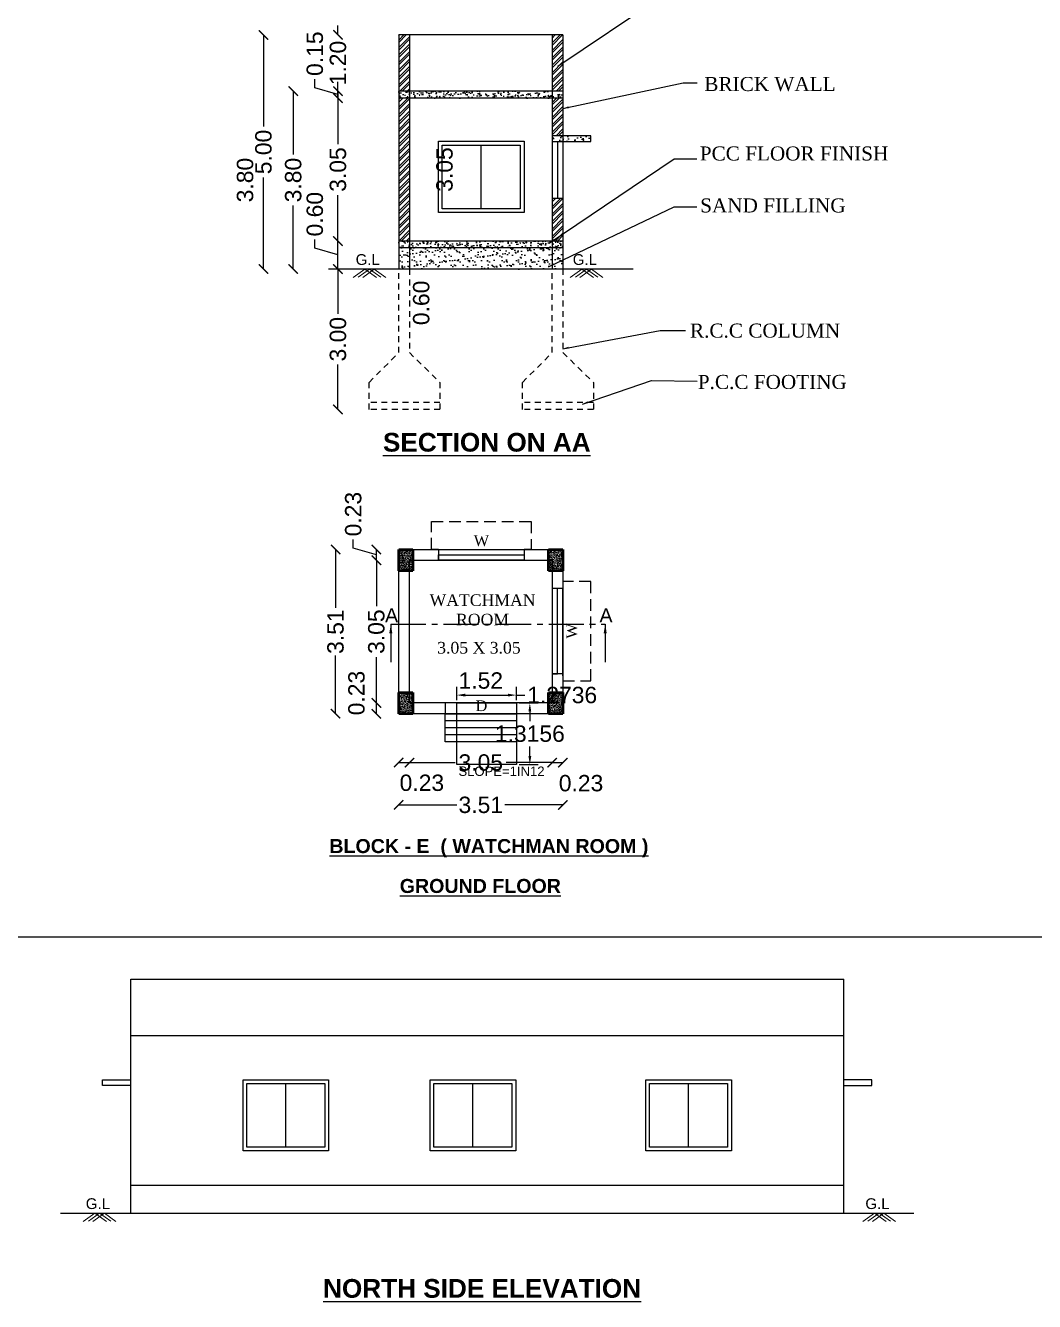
# Model space of a CAD drawing. Header units: metres. Extents: x 7359 to 7957, y 2407 to 2751.
# Drawn here: x 7910.73 to 7932.3, y 2487.34 to 2514.62 of the extents above; entities that cross this region are included whole.
import ezdxf

# ---------------------------------------------------------------- set-up
doc = ezdxf.new("R2010")
doc.units = ezdxf.units.M
doc.header["$MEASUREMENT"] = 0
doc.linetypes.add('CENTER2', pattern=[1.125, 0.75, -0.125, 0.125, -0.125])
doc.linetypes.add('DASHED2', pattern=[0.375, 0.25, -0.125])
for name, color, linetype in [('BLK_5_DA_RAMP_1', 1, 'Continuous'), ('BLK_5_FLR_0_BLT_UP_AREA', 45, 'Continuous'), ('BLK_5_FLR_0_EXIT_WIDTH_DOOR', 2, 'Continuous'), ('BLK_5_FLR_0_REGULAR_ROOM_1', 117, 'Continuous'), ('BLK_5_HT_OF_BLDG', 5, 'Continuous'), ('BLK_5_PLINTH_HEIGHT', 7, 'Continuous'), ('Grid Lines', 8, 'Continuous'), ('WORKSHOP_AREA', 7, 'Continuous')]:
    doc.layers.add(name, color=color, linetype=linetype)
doc.layers.add('col', color=50, linetype='Continuous', lineweight=50)
doc.styles.add('i', font='romantic.ttf')
doc.styles.get("Standard").update_dxf_attribs({"font": 'arial.ttf', "height": 0.35})
doc.styles.add('TI', font='ariblk.ttf', dxfattribs={"height": 9})
doc.dimstyles.new('Aec_Arch_I$7', dxfattribs={"dimtxt": 0.2, "dimasz": 0.125, "dimexe": 0.125, "dimexo": 0.125, "dimgap": 0.0625, "dimtad": 0, "dimzin": 3, "dimdsep": 46, "dimtxsty": 'Standard', "dimcen": 0.09375, "dimdle": 0.125, "dimadec": 0, "dimazin": 0, "dimtfac": 0.75, "dimtofl": 0, "dimtmove": 2, "dimatfit": 3, "dimfxl": 0, "dimfrac": 1, "dimtolj": 1, "dimtzin": 0, "dimarcsym": 0})
doc.dimstyles.new('Copy(2) of Standard', dxfattribs={"dimtxt": 0.3, "dimasz": 0.2, "dimexe": 0.18, "dimexo": 0.0625, "dimgap": 0.09, "dimtad": 0, "dimzin": 0, "dimdsep": 46, "dimtxsty": 'Standard', "dimblk": 'ARCHTICK', "dimcen": 0.09, "dimse1": 1, "dimse2": 1, "dimclrd": 251, "dimclrt": 1, "dimadec": 0, "dimazin": 0, "dimtfac": 1, "dimtofl": 0, "dimtmove": 0, "dimatfit": 3, "dimfxl": 0, "dimtolj": 1, "dimtzin": 0, "dimarcsym": 0})
doc.dimstyles.get("Standard").update_dxf_attribs({"dimtxt": 0.18, "dimasz": 0.18, "dimexe": 0.18, "dimexo": 0.0625, "dimgap": 0.09, "dimtad": 0, "dimtih": 1, "dimtoh": 1, "dimdec": 4, "dimzin": 0, "dimdsep": 46, "dimtxsty": 'Standard', "dimcen": 0.09, "dimadec": 0, "dimazin": 0, "dimtfac": 1, "dimtdec": 4, "dimtofl": 0, "dimtmove": 0, "dimatfit": 3, "dimfxl": 0, "dimtolj": 1, "dimtzin": 0, "dimarcsym": 0})
doc.dimstyles.new('STANDARD$0', dxfattribs={"dimtxt": 0.25, "dimasz": 0.18, "dimexe": 0.15, "dimexo": 0.15, "dimgap": 0.1, "dimtad": 0, "dimzin": 0, "dimdsep": 46, "dimtxsty": 'Standard', "dimblk": 'OBLIQUE', "dimcen": 0.0625, "dimdle": 0.02, "dimadec": 0, "dimazin": 0, "dimtfac": 1, "dimtix": 1, "dimtofl": 0, "dimtmove": 2, "dimatfit": 3, "dimldrblk": 'OBLIQUE', "dimfxl": 0, "dimtolj": 1, "dimtzin": 0, "dimarcsym": 0})
pattern_1 = [(50, (-5357.51974, -1596.85889), (0.2151780548, -0.0188256405), [0.0225, -0.2475]), (355, (-5357.51974, -1596.85889), (-0.0416254, 0.22565764), [0.018, -0.198]), (100.4514445, (-5357.50181, -1596.86046), (0.173552654, 0.2068319973), [0.0191220576, -0.2103426336]), (46.1842, (-5357.51974, -1596.7989), (0.320172399, -0.049655784), [0.03375, -0.37125]), (96.6356355, (-5357.49306, -1596.80303), (0.280398584, 0.29223558), [0.0286831026, -0.315514128]), (351.184164, (-5357.51974, -1596.7989), (0.2803985835, 0.29223558), [0.027, -0.297]), (21, (-5357.48974, -1596.81389), (0.1790721156, -0.1207856672), [0.0225, -0.2475]), (326, (-5357.48974, -1596.81389), (0.0729945996, 0.2175450135), [0.018, -0.198]), (71.4514447, (-5357.47482, -1596.82395), (0.252066713, 0.0967593458), [0.019122057, -0.2103426336]), (37.5, (-5357.519745, -1596.85889), (0.0036479566, 0.09986815615), [0, -0.1956, 0, -0.201, 0, -0.19875]), (7.5, (-5357.51974, -1596.85889), (0.0789208612, 0.1183235136), [0, -0.1146, 0, -0.1911, 0, -0.07575]), (327.5, (-5357.586645, -1596.85889), (0.16014673085, -0.0067664615), [0, -0.075, 0, -0.234, 0, -0.3105]), (317.5, (-5357.61664, -1596.85889), (0.1749558508, 0.0300314947), [0, -0.0975, 0, -0.1554, 0, -0.2205])]
pattern_2 = [(45, (-5357.51974, -1596.85889), (-0.0795495129, 0.0795495129), []), (45, (-5357.46671, -1596.85889), (-0.0795495129, 0.0795495129), [])]

# ---------------------------------------------------------------- blocks, each defined once
blk = doc.blocks.new('DDF')
at = {"layer": 'Grid Lines', "ltscale": 10}
h = blk.add_hatch(dxfattribs=at)
h.set_pattern_fill('AR-CONC', color=256, scale=0.2, style=0)
h.set_pattern_definition([(50, (-951.191, -188.8332), (1.434520365, -0.12550427), [0.15, -1.65]), (355, (-951.191, -188.8332), (-0.277502667, 1.504384267), [0.12, -1.32]), (100.4514, (-951.0714, -188.8436), (1.157018763, 1.378879084), [0.12748038, -1.402284224]), (46.1842, (-951.191, -188.4332), (2.134482097, -0.33103803), [0.225, -2.475]), (96.6356, (-951.013, -188.4608), (1.86932541, 1.94823574), [0.191220576, -2.103426]), (351.1842, (-951.191, -188.4332), (1.86932389, 1.9482372), [0.18, -1.98]), (21, (-950.991, -188.5332), (1.193814104, -0.805237781), [0.15, -1.65]), (326, (-950.991, -188.5332), (0.486630664, 1.45030009), [0.12, -1.32]), (71.4514, (-950.8915, -188.6003), (1.680445257, 0.645060993), [0.12748038, -1.402284224]), (37.5, (-951.191, -188.8332), (0.0243197106, 0.6657877077), [0, -1.304, 0, -1.34, 0, -1.325]), (7.5, (-951.191, -188.8332), (0.526139075, 0.788823424), [0, -0.764, 0, -1.274, 0, -0.505]), (327.5, (-951.637, -188.8332), (1.0676448723, -0.0451097435), [0, -0.5, 0, -1.56, 0, -2.07]), (317.5, (-951.837, -188.8332), (1.166372339, 0.200209965), [0, -0.65, 0, -1.036, 0, -1.47])])
h.paths.add_polyline_path([(101845.2, -25573.2), (101833.2, -25573.2), (101833.2, -25582.2), (101845.2, -25582.2)])
h.paths.add_polyline_path([(101845.2, -25564.2), (101833.2, -25564.2), (101833.2, -25573.2), (101845.2, -25573.2)])
at = {"layer": 'col', "ltscale": 10}
for p, q in [((101833.2, -25564.2), (101845.2, -25564.2)), ((101833.2, -25582.2), (101833.2, -25564.2)), ((101845.2, -25564.2), (101845.2, -25582.2)), ((101845.2, -25582.2), (101833.2, -25582.2))]:
    blk.add_line(p, q, dxfattribs=at)
blk = doc.blocks.new('_ArchTick')
at = {"color": 0, "linetype": 'ByBlock', "const_width": 0.15}
blk.add_lwpolyline([(-0.5, -0.5), (0.5, 0.5)], dxfattribs=at)
blk = doc.blocks.new('*D338')
at = {"color": 251, "lineweight": -2}
blk.add_line((7918.705, 2498.862), (7918.935, 2498.862), dxfattribs=at)
at = {"layer": 'Defpoints', "color": 0}
for p in [(7918.705, 2500.691), (7918.935, 2500.691), (7918.935, 2498.862)]:
    blk.add_point(p, dxfattribs=at)
at = {"color": 251, "lineweight": -2, "xscale": 0.2, "yscale": 0.2, "zscale": 0.2, "rotation": 180}
blk.add_blockref('_ArchTick', (7918.705, 2498.862), dxfattribs=at)
at = {"color": 251, "lineweight": -2, "xscale": 0.2, "yscale": 0.2, "zscale": 0.2}
blk.add_blockref('_ArchTick', (7918.935, 2498.862), dxfattribs=at)
at = {"color": 1, "insert": (7919.201, 2498.429), "char_height": 0.35, "attachment_point": 5}
blk.add_mtext('\\A1;0.23', dxfattribs=at)
blk = doc.blocks.new('*D339')
at = {"color": 251, "lineweight": -2}
for p, q in [((7918.935, 2498.862), (7919.915, 2498.862)), ((7921.985, 2498.862), (7921.006, 2498.862))]:
    blk.add_line(p, q, dxfattribs=at)
at = {"layer": 'Defpoints', "color": 0}
for p in [(7918.935, 2500.691), (7921.985, 2500.364), (7921.985, 2498.862)]:
    blk.add_point(p, dxfattribs=at)
at = {"color": 251, "lineweight": -2, "xscale": 0.2, "yscale": 0.2, "zscale": 0.2}
for p, rotation in [((7918.935, 2498.862), 180.0000000001041), ((7921.985, 2498.862), 1.042204e-10)]:
    blk.add_blockref('_ArchTick', p, dxfattribs=dict(at, rotation=rotation))
at = {"color": 1, "insert": (7920.46, 2498.862), "char_height": 0.35, "attachment_point": 5}
blk.add_mtext('\\A1;3.05', dxfattribs=at)
blk = doc.blocks.new('*D340')
at = {"color": 251, "lineweight": -2}
blk.add_line((7921.985, 2498.862), (7922.215, 2498.862), dxfattribs=at)
at = {"layer": 'Defpoints', "color": 0}
for p in [(7921.985, 2500.364), (7922.215, 2500.364), (7922.215, 2498.862)]:
    blk.add_point(p, dxfattribs=at)
at = {"color": 251, "lineweight": -2, "xscale": 0.2, "yscale": 0.2, "zscale": 0.2}
for p, rotation in [((7921.985, 2498.862), 180.0000000001041), ((7922.215, 2498.862), 1.042204e-10)]:
    blk.add_blockref('_ArchTick', p, dxfattribs=dict(at, rotation=rotation))
at = {"color": 1, "insert": (7922.603, 2498.421), "char_height": 0.35, "attachment_point": 5}
blk.add_mtext('\\A1;0.23', dxfattribs=at)
blk = doc.blocks.new('*D341')
at = {"color": 251, "lineweight": -2}
for p, q in [((7918.705, 2497.957), (7919.95, 2497.957)), ((7922.215, 2497.957), (7920.971, 2497.957))]:
    blk.add_line(p, q, dxfattribs=at)
at = {"layer": 'Defpoints', "color": 0}
for p in [(7918.705, 2500.807), (7922.215, 2500.807), (7922.215, 2497.957)]:
    blk.add_point(p, dxfattribs=at)
at = {"color": 251, "lineweight": -2, "xscale": 0.2, "yscale": 0.2, "zscale": 0.2, "rotation": 180}
blk.add_blockref('_ArchTick', (7918.705, 2497.957), dxfattribs=at)
at = {"color": 251, "lineweight": -2, "xscale": 0.2, "yscale": 0.2, "zscale": 0.2}
blk.add_blockref('_ArchTick', (7922.215, 2497.957), dxfattribs=at)
at = {"color": 1, "insert": (7920.46, 2497.957), "char_height": 0.35, "attachment_point": 5}
blk.add_mtext('\\A1;3.51', dxfattribs=at)
blk = doc.blocks.new('*D342')
at = {"color": 251, "lineweight": -2}
blk.add_line((7918.228, 2499.907), (7918.228, 2500.137), dxfattribs=at)
at = {"layer": 'Defpoints', "color": 0}
for p in [(7918.228, 2500.137), (7919.293, 2500.137), (7919.293, 2499.907)]:
    blk.add_point(p, dxfattribs=at)
at = {"color": 251, "lineweight": -2, "xscale": 0.2, "yscale": 0.2, "zscale": 0.2}
for p, rotation in [((7918.228, 2500.137), 90), ((7918.228, 2499.907), 270)]:
    blk.add_blockref('_ArchTick', p, dxfattribs=dict(at, rotation=rotation))
at = {"color": 1, "insert": (7917.804, 2500.349), "char_height": 0.35, "attachment_point": 5, "rotation": 90}
blk.add_mtext('\\A1;0.23', dxfattribs=at)
blk = doc.blocks.new('*D343')
at = {"color": 251, "lineweight": -2}
for p, q in [((7918.228, 2503.187), (7918.228, 2502.207)), ((7918.228, 2500.137), (7918.228, 2501.116))]:
    blk.add_line(p, q, dxfattribs=at)
at = {"layer": 'Defpoints', "color": 0}
for p in [(7918.228, 2503.187), (7919.172, 2503.187), (7919.293, 2500.137)]:
    blk.add_point(p, dxfattribs=at)
at = {"color": 251, "lineweight": -2, "xscale": 0.2, "yscale": 0.2, "zscale": 0.2}
for p, rotation in [((7918.228, 2503.187), 90), ((7918.228, 2500.137), 270)]:
    blk.add_blockref('_ArchTick', p, dxfattribs=dict(at, rotation=rotation))
at = {"color": 1, "insert": (7918.228, 2501.662), "char_height": 0.35, "attachment_point": 5, "rotation": 90}
blk.add_mtext('\\A1;3.05', dxfattribs=at)
blk = doc.blocks.new('*D344')
at = {"color": 251, "lineweight": -2}
for p, q in [((7917.735, 2503.45), (7917.735, 2503.63)), ((7918.228, 2503.302), (7917.735, 2503.45)), ((7918.228, 2503.187), (7918.228, 2503.417))]:
    blk.add_line(p, q, dxfattribs=at)
at = {"layer": 'Defpoints', "color": 0}
for p in [(7918.228, 2503.417), (7919.17, 2503.417), (7919.172, 2503.187)]:
    blk.add_point(p, dxfattribs=at)
at = {"color": 251, "lineweight": -2, "xscale": 0.2, "yscale": 0.2, "zscale": 0.2}
for p, rotation in [((7918.228, 2503.417), 90), ((7918.228, 2503.187), 270)]:
    blk.add_blockref('_ArchTick', p, dxfattribs=dict(at, rotation=rotation))
at = {"color": 1, "insert": (7917.735, 2504.174), "char_height": 0.35, "attachment_point": 5, "rotation": 90}
blk.add_mtext('\\A1;0.23', dxfattribs=at)
blk = doc.blocks.new('*D345')
at = {"color": 251, "lineweight": -2}
for p, q in [((7917.356, 2503.417), (7917.356, 2502.172)), ((7917.356, 2499.907), (7917.356, 2501.151))]:
    blk.add_line(p, q, dxfattribs=at)
at = {"layer": 'Defpoints', "color": 0}
for p in [(7917.356, 2503.417), (7919.293, 2503.417), (7919.293, 2499.907)]:
    blk.add_point(p, dxfattribs=at)
at = {"color": 251, "lineweight": -2, "xscale": 0.2, "yscale": 0.2, "zscale": 0.2}
for p, rotation in [((7917.356, 2503.417), 90), ((7917.356, 2499.907), 270)]:
    blk.add_blockref('_ArchTick', p, dxfattribs=dict(at, rotation=rotation))
at = {"color": 1, "insert": (7917.356, 2501.662), "char_height": 0.35, "attachment_point": 5, "rotation": 90}
blk.add_mtext('\\A1;3.51', dxfattribs=at)
blk = doc.blocks.new('*D328')
at = {"color": 251, "lineweight": -2}
for p, q in [((7917.408, 2509.414), (7917.408, 2508.458)), ((7917.408, 2506.414), (7917.408, 2507.37))]:
    blk.add_line(p, q, dxfattribs=at)
at = {"layer": 'Defpoints', "color": 0}
for p in [(7917.408, 2509.414), (7918.072, 2509.414), (7918.072, 2506.414)]:
    blk.add_point(p, dxfattribs=at)
at = {"color": 251, "lineweight": -2, "xscale": 0.2, "yscale": 0.2, "zscale": 0.2}
for p, rotation in [((7917.408, 2509.414), 90), ((7917.408, 2506.414), 270)]:
    blk.add_blockref('_ArchTick', p, dxfattribs=dict(at, rotation=rotation))
at = {"color": 1, "insert": (7917.408, 2507.914), "char_height": 0.35, "attachment_point": 5, "rotation": 90}
blk.add_mtext('\\A1;3.00', dxfattribs=at)
blk = doc.blocks.new('*D329')
at = {"color": 251, "lineweight": -2}
for p, q in [((7916.914, 2509.862), (7916.914, 2510.042)), ((7917.408, 2509.714), (7916.914, 2509.862)), ((7917.408, 2509.414), (7917.408, 2510.013))]:
    blk.add_line(p, q, dxfattribs=at)
at = {"layer": 'Defpoints', "color": 0}
for p in [(7917.408, 2510.013), (7918.705, 2510.013), (7918.072, 2509.414)]:
    blk.add_point(p, dxfattribs=at)
at = {"color": 251, "lineweight": -2, "xscale": 0.2, "yscale": 0.2, "zscale": 0.2}
for p, rotation in [((7917.408, 2510.013), 90), ((7917.408, 2509.414), 270)]:
    blk.add_blockref('_ArchTick', p, dxfattribs=dict(at, rotation=rotation))
at = {"color": 1, "insert": (7916.914, 2510.586), "char_height": 0.35, "attachment_point": 5, "rotation": 90}
blk.add_mtext('\\A1;0.60', dxfattribs=at)
blk = doc.blocks.new('*D330')
at = {"color": 251, "lineweight": -2}
for p, q in [((7917.408, 2513.068), (7917.408, 2512.086)), ((7917.408, 2510.013), (7917.408, 2510.995))]:
    blk.add_line(p, q, dxfattribs=at)
at = {"layer": 'Defpoints', "color": 0}
for p in [(7917.408, 2513.068), (7918.705, 2513.068), (7918.705, 2510.013)]:
    blk.add_point(p, dxfattribs=at)
at = {"color": 251, "lineweight": -2, "xscale": 0.2, "yscale": 0.2, "zscale": 0.2}
for p, rotation in [((7917.408, 2513.068), 90), ((7917.408, 2510.013), 270)]:
    blk.add_blockref('_ArchTick', p, dxfattribs=dict(at, rotation=rotation))
at = {"color": 1, "insert": (7917.408, 2511.541), "char_height": 0.35, "attachment_point": 5, "rotation": 90}
blk.add_mtext('\\A1;3.05', dxfattribs=at)
blk = doc.blocks.new('*D331')
at = {"color": 251, "lineweight": -2}
for p, q in [((7916.914, 2513.291), (7916.914, 2513.471)), ((7917.408, 2513.218), (7917.408, 2513.418)), ((7917.408, 2513.143), (7916.914, 2513.291)), ((7917.408, 2513.068), (7917.408, 2513.218)), ((7917.408, 2513.068), (7917.408, 2512.868))]:
    blk.add_line(p, q, dxfattribs=at)
at = {"layer": 'Defpoints', "color": 0}
for p in [(7917.408, 2513.218), (7918.705, 2513.218), (7918.705, 2513.068)]:
    blk.add_point(p, dxfattribs=at)
at = {"color": 251, "lineweight": -2, "xscale": 0.2, "yscale": 0.2, "zscale": 0.2}
for p, rotation in [((7917.408, 2513.218), 270), ((7917.408, 2513.068), 90)]:
    blk.add_blockref('_ArchTick', p, dxfattribs=dict(at, rotation=rotation))
at = {"color": 1, "insert": (7916.914, 2514.017), "char_height": 0.35, "attachment_point": 5, "rotation": 90}
blk.add_mtext('\\A1;0.15', dxfattribs=at)
blk = doc.blocks.new('*D332')
at = {"color": 251, "lineweight": -2}
for p, q in [((7917.408, 2514.418), (7917.408, 2514.618)), ((7917.408, 2513.218), (7917.408, 2513.018))]:
    blk.add_line(p, q, dxfattribs=at)
at = {"layer": 'Defpoints', "color": 0}
for p in [(7917.408, 2514.418), (7918.705, 2514.418), (7918.705, 2513.218)]:
    blk.add_point(p, dxfattribs=at)
at = {"color": 251, "lineweight": -2, "xscale": 0.2, "yscale": 0.2, "zscale": 0.2}
for p, rotation in [((7917.408, 2514.418), 270), ((7917.408, 2513.218), 90)]:
    blk.add_blockref('_ArchTick', p, dxfattribs=dict(at, rotation=rotation))
at = {"color": 1, "insert": (7917.408, 2513.818), "char_height": 0.35, "attachment_point": 5, "rotation": 90}
blk.add_mtext('\\A1;1.20', dxfattribs=at)
blk = doc.blocks.new('*D333')
at = {"color": 251, "lineweight": -2}
for p, q in [((7916.452, 2513.218), (7916.452, 2511.86)), ((7916.452, 2509.414), (7916.452, 2510.772))]:
    blk.add_line(p, q, dxfattribs=at)
at = {"layer": 'Defpoints', "color": 0}
for p in [(7916.452, 2513.218), (7920.178, 2513.218), (7920.178, 2509.414)]:
    blk.add_point(p, dxfattribs=at)
at = {"color": 251, "lineweight": -2, "xscale": 0.2, "yscale": 0.2, "zscale": 0.2}
for p, rotation in [((7916.452, 2513.218), 90), ((7916.452, 2509.414), 270)]:
    blk.add_blockref('_ArchTick', p, dxfattribs=dict(at, rotation=rotation))
at = {"color": 1, "insert": (7916.452, 2511.316), "char_height": 0.35, "attachment_point": 5, "rotation": 90}
blk.add_mtext('\\A1;3.80', dxfattribs=at)
blk = doc.blocks.new('*D334')
at = {"color": 251, "lineweight": -2}
for p, q in [((7915.816, 2514.418), (7915.816, 2512.46)), ((7915.816, 2509.414), (7915.816, 2511.372))]:
    blk.add_line(p, q, dxfattribs=at)
at = {"layer": 'Defpoints', "color": 0}
for p in [(7915.816, 2514.418), (7920.178, 2514.418), (7920.178, 2509.414)]:
    blk.add_point(p, dxfattribs=at)
at = {"color": 251, "lineweight": -2, "xscale": 0.2, "yscale": 0.2, "zscale": 0.2}
for p, rotation in [((7915.816, 2514.418), 90), ((7915.816, 2509.414), 270)]:
    blk.add_blockref('_ArchTick', p, dxfattribs=dict(at, rotation=rotation))
at = {"color": 1, "insert": (7915.816, 2511.916), "char_height": 0.35, "attachment_point": 5, "rotation": 90}
blk.add_mtext('\\A1;5.00', dxfattribs=at)
blk = doc.blocks.new('*D220')
at = {"layer": 'BLK_5_DA_RAMP_1', "color": 0, "lineweight": -2}
for p, q in [((7921.283, 2500.137), (7921.689, 2500.137)), ((7921.509, 2499.957), (7921.509, 2499.748)), ((7921.509, 2499.001), (7921.509, 2499.21)), ((7921.283, 2498.821), (7921.689, 2498.821))]:
    blk.add_line(p, q, dxfattribs=at)
at = {"layer": 'BLK_5_DA_RAMP_1', "color": 0}
for points in [[(7921.479, 2499.957), (7921.539, 2499.957), (7921.509, 2500.137)], [(7921.479, 2499.001), (7921.539, 2499.001), (7921.509, 2498.821)]]:
    blk.add_solid(points, dxfattribs=at)
at = {"layer": 'Defpoints', "color": 0}
for p in [(7921.22, 2500.137), (7921.22, 2498.821), (7921.509, 2498.821)]:
    blk.add_point(p, dxfattribs=at)
at = {"layer": 'BLK_5_DA_RAMP_1', "color": 0, "insert": (7921.509, 2499.479), "char_height": 0.35, "attachment_point": 5}
blk.add_mtext('\\A1;1.3156', dxfattribs=at)
blk = doc.blocks.new('*D221')
at = {"layer": 'BLK_5_DA_RAMP_1', "color": 0, "lineweight": -2}
for p, q in [((7919.947, 2500.199), (7919.947, 2500.485)), ((7920.127, 2500.305), (7921.04, 2500.305)), ((7921.22, 2500.199), (7921.22, 2500.485)), ((7921.22, 2500.305), (7921.4, 2500.305))]:
    blk.add_line(p, q, dxfattribs=at)
at = {"layer": 'BLK_5_DA_RAMP_1', "color": 0}
for points in [[(7920.127, 2500.335), (7920.127, 2500.275), (7919.947, 2500.305)], [(7921.04, 2500.335), (7921.04, 2500.275), (7921.22, 2500.305)]]:
    blk.add_solid(points, dxfattribs=at)
at = {"layer": 'Defpoints', "color": 0}
for p in [(7921.22, 2500.305), (7919.947, 2500.137), (7921.22, 2500.137)]:
    blk.add_point(p, dxfattribs=at)
at = {"layer": 'BLK_5_DA_RAMP_1', "color": 0, "insert": (7922.2, 2500.305), "char_height": 0.35, "attachment_point": 5}
blk.add_mtext('\\A1;1.2736', dxfattribs=at)
blk = doc.blocks.new('*D228')
at = {"layer": 'Defpoints', "color": 0}
for p in [(7921.22, 2500.615), (7919.7, 2500.137), (7921.22, 2500.137)]:
    blk.add_point(p, dxfattribs=at)
at = {"layer": 'BLK_5_FLR_0_EXIT_WIDTH_DOOR', "color": 0, "insert": (7920.46, 2500.615), "char_height": 0.35, "attachment_point": 5}
blk.add_mtext('\\A1;1.52', dxfattribs=at)
blk = doc.blocks.new('*D229')
at = {"layer": 'Defpoints', "color": 0}
for p in [(7919.188, 2510.013), (7919.188, 2510.013), (7919.188, 2509.414)]:
    blk.add_point(p, dxfattribs=at)
at = {"layer": 'BLK_5_PLINTH_HEIGHT', "color": 0, "insert": (7919.188, 2508.69), "char_height": 0.35, "attachment_point": 5, "rotation": 90}
blk.add_mtext('\\A1;0.60', dxfattribs=at)
blk = doc.blocks.new('*D230')
at = {"layer": 'Defpoints', "color": 0}
for p in [(7919.686, 2513.068), (7919.686, 2513.068), (7919.686, 2510.013)]:
    blk.add_point(p, dxfattribs=at)
at = {"layer": 'BLK_5_FLR_0_REGULAR_ROOM_1', "color": 0, "insert": (7919.686, 2511.541), "char_height": 0.35, "attachment_point": 5, "rotation": 90}
blk.add_mtext('\\A1;3.05', dxfattribs=at)
blk = doc.blocks.new('*D388')
at = {"layer": 'Defpoints', "color": 0}
for p in [(7920.46, 2513.218), (7915.423, 2509.414), (7920.46, 2509.414)]:
    blk.add_point(p, dxfattribs=at)
at = {"layer": 'BLK_5_HT_OF_BLDG', "color": 0, "insert": (7915.423, 2511.316), "char_height": 0.35, "attachment_point": 5, "rotation": 90}
blk.add_mtext('\\A1;3.80', dxfattribs=at)

msp = doc.modelspace()

# ---------------------------------------------------------------- hatches: boundary and pattern name
h = msp.add_hatch()
h.set_pattern_fill('ANSI32', color=256, scale=0.3)
h.set_pattern_definition(pattern_2)
h.paths.add_polyline_path([(7918.93542, 2513.06801), (7918.70542, 2513.06801), (7918.70542, 2510.01315), (7918.93542, 2510.01315)])
h.paths.add_polyline_path([(7918.93542, 2514.41801), (7918.70542, 2514.41801), (7918.70542, 2513.21801), (7918.93542, 2513.21801)])
h = msp.add_hatch()
h.set_pattern_fill('ANSI32', color=256, scale=0.3)
h.set_pattern_definition(pattern_2)
h.paths.add_polyline_path([(7921.98542, 2513.21801), (7922.21542, 2513.21801), (7922.21542, 2514.41801), (7921.98542, 2514.41801)])
h.paths.add_polyline_path([(7921.98542, 2512.26315), (7922.21542, 2512.26315), (7922.21542, 2513.06801), (7921.98542, 2513.06801)])
h.paths.add_polyline_path([(7922.21542, 2510.92315), (7921.98542, 2510.92315), (7921.98542, 2510.01315), (7922.21542, 2510.01315)])
h = msp.add_hatch()
h.set_pattern_fill('AR-CONC', color=256, scale=0.03)
h.set_pattern_definition(pattern_1)
h.paths.add_polyline_path([(7921.98542, 2513.21801), (7918.93542, 2513.21801), (7918.93542, 2513.06801), (7921.98542, 2513.06801)])
h.paths.add_polyline_path([(7922.21542, 2513.21801), (7921.98542, 2513.21801), (7921.98542, 2513.06801), (7922.21542, 2513.06801)])
h.paths.add_polyline_path([(7918.93542, 2513.21801), (7918.70542, 2513.21801), (7918.70542, 2513.06801), (7918.93542, 2513.06801)])
h = msp.add_hatch()
h.set_pattern_fill('AR-CONC', color=256, scale=0.03)
h.set_pattern_definition([(50, (-5273.94646, -1602.89961), (0.2151780548, -0.0188256405), [0.0225, -0.2475]), (355, (-5273.94646, -1602.89961), (-0.0416254, 0.22565764), [0.018, -0.198]), (100.4514445, (-5273.92853, -1602.90118), (0.173552654, 0.2068319973), [0.0191220576, -0.2103426336]), (46.1842, (-5273.94646, -1602.8396), (0.320172399, -0.049655784), [0.03375, -0.37125]), (96.6356355, (-5273.91978, -1602.84375), (0.280398584, 0.29223558), [0.0286831026, -0.315514128]), (351.184164, (-5273.94646, -1602.8396), (0.2803985835, 0.29223558), [0.027, -0.297]), (21, (-5273.91646, -1602.85461), (0.1790721156, -0.1207856672), [0.0225, -0.2475]), (326, (-5273.91646, -1602.85461), (0.0729945996, 0.2175450135), [0.018, -0.198]), (71.4514447, (-5273.90153, -1602.86468), (0.252066713, 0.0967593458), [0.019122057, -0.2103426336]), (37.5, (-5273.94646, -1602.89961), (0.0036479566, 0.09986815615), [0, -0.1956, 0, -0.201, 0, -0.19875]), (7.5, (-5273.94646, -1602.89961), (0.0789208612, 0.1183235136), [0, -0.1146, 0, -0.1911, 0, -0.07575]), (327.5, (-5274.01336, -1602.89961), (0.16014673085, -0.0067664615), [0, -0.075, 0, -0.234, 0, -0.3105]), (317.5, (-5274.04336, -1602.89961), (0.1749558508, 0.0300314947), [0, -0.0975, 0, -0.1554, 0, -0.2205])])
h.paths.add_polyline_path([(7922.21542, 2512.14315), (7922.21542, 2512.26315), (7921.98542, 2512.26315), (7921.98542, 2512.14315)])
h.paths.add_polyline_path([(7922.81542, 2512.26315), (7922.21542, 2512.26315), (7922.21542, 2512.14315), (7922.81542, 2512.14315)])
h = msp.add_hatch()
h.set_pattern_fill('AR-CONC', color=256, scale=0.03)
h.set_pattern_definition(pattern_1)
h.paths.add_polyline_path([(7921.98542, 2510.01315), (7918.93542, 2510.01315), (7918.93542, 2509.86799), (7921.98542, 2509.86799)])
h.paths.add_polyline_path([(7918.93542, 2510.01315), (7918.70542, 2510.01315), (7918.70542, 2509.86799), (7918.93542, 2509.86799)])
h.paths.add_polyline_path([(7922.21542, 2510.01315), (7921.98542, 2510.01315), (7921.98542, 2509.86799), (7922.21542, 2509.86799)])
h = msp.add_hatch()
h.set_pattern_fill('AR-SAND', color=256, scale=0.1)
h.set_pattern_definition([(37.5, (-5357.51974, -1596.85889), (-0.0062993358, 0.1926823769), [0, -0.152, 0, -0.17, 0, -0.1625]), (7.5, (-5357.51974, -1596.85889), (0.1769776705, 0.2822146065), [0, -0.082, 0, -0.137, 0, -0.0525]), (327.5, (-5357.64274, -1596.85889), (0.3114141862, 0.0005659054), [0, -0.05, 0, -0.18, 0, -0.235]), (317.5, (-5357.64274, -1596.8589), (0.3006126605, 0.0877675565), [0, -0.025, 0, -0.118, 0, -0.135])])
h.paths.add_polyline_path([(7918.93542, 2509.86799), (7918.93542, 2509.4141), (7921.98542, 2509.4141), (7921.98542, 2509.86799)])
h.paths.add_polyline_path([(7922.21542, 2509.86799), (7921.98542, 2509.86799), (7921.98542, 2509.4141), (7922.21542, 2509.4141)])
h.paths.add_polyline_path([(7918.93542, 2509.86799), (7918.70542, 2509.86799), (7918.70542, 2509.4141), (7918.93542, 2509.4141)])

# ---------------------------------------------------------------- linework, layer by layer
for p, q in [((7918.70542, 2514.41801), (7918.70542, 2509.4141)), ((7922.21542, 2514.41801), (7918.70542, 2514.41801)), ((7918.93542, 2514.41801), (7918.93542, 2509.4141)), ((7921.98542, 2514.41801), (7921.98542, 2509.4141)), ((7922.21542, 2514.41801), (7922.21542, 2509.4141)), ((7922.21542, 2513.21801), (7918.70542, 2513.21801)), ((7922.21542, 2513.06801), (7918.70542, 2513.06801)), ((7922.81542, 2512.26315), (7921.98542, 2512.26315)), ((7922.81542, 2512.14315), (7922.81542, 2512.26315)), ((7920.47121, 2510.704), (7920.47121, 2512.064)), ((7921.98542, 2512.14315), (7922.81542, 2512.14315)), ((7922.10042, 2512.14315), (7922.10042, 2510.92315)), ((7922.21542, 2510.92315), (7921.98542, 2510.92315)), ((7922.21542, 2510.01315), (7918.70542, 2510.01315)), ((7922.21542, 2509.86799), (7918.70542, 2509.86799)), ((7923.71542, 2509.4141), (7917.20542, 2509.4141)), ((7918.70542, 2503.41659), (7922.21542, 2503.41659)), ((7918.70542, 2499.90659), (7918.70542, 2503.41659)), ((7919.5177, 2503.41514), (7921.38542, 2503.41514)), ((7919.55699, 2503.41514), (7919.55699, 2503.18659)), ((7919.55699, 2503.18659), (7919.55699, 2503.30086)), ((7919.55699, 2503.30086), (7921.38542, 2503.30086)), ((7921.38542, 2503.41514), (7921.38542, 2503.18659)), ((7922.21542, 2503.41659), (7922.21542, 2499.90659)), ((7918.93542, 2503.18659), (7921.98542, 2503.18659)), ((7918.93542, 2500.13659), (7918.93542, 2503.18659)), ((7921.38542, 2503.18659), (7919.55699, 2503.18659)), ((7921.98542, 2503.18659), (7921.98542, 2500.13659)), ((7922.21397, 2502.58709), (7921.98542, 2502.58709)), ((7921.98542, 2502.58709), (7921.98542, 2500.75867)), ((7922.09969, 2500.75867), (7922.09969, 2502.58709)), ((7922.21397, 2500.71937), (7922.21397, 2502.58709)), ((7922.21397, 2500.75867), (7921.98542, 2500.75867)), ((7921.98542, 2500.75867), (7922.09969, 2500.75867)), ((7919.70042, 2500.13659), (7918.93542, 2500.13659)), ((7919.70042, 2500.13659), (7919.70042, 2499.90659)), ((7921.98542, 2500.13659), (7921.22042, 2500.13659)), ((7921.22042, 2500.13659), (7921.22042, 2499.90659)), ((7919.70042, 2499.90659), (7918.70542, 2499.90659)), ((7919.70042, 2499.90659), (7921.22042, 2499.90659)), ((7919.70042, 2499.30659), (7919.70042, 2499.90659)), ((7921.22042, 2499.75659), (7919.70042, 2499.75659)), ((7922.21542, 2499.90659), (7921.22042, 2499.90659)), ((7921.22042, 2499.90659), (7921.22042, 2499.30659)), ((7921.22042, 2499.60659), (7919.70042, 2499.60659)), ((7921.22042, 2499.45659), (7919.70042, 2499.45659)), ((7921.22042, 2499.30659), (7919.70042, 2499.30659)), ((7871.43492, 2495.14111), (7937.12557, 2495.14111)), ((7912.97775, 2489.23096), (7912.97775, 2494.23096)), ((7912.97775, 2494.23096), (7928.21775, 2494.23096)), ((7928.21775, 2489.23096), (7928.21775, 2494.23096)), ((7912.97775, 2493.03096), (7928.21775, 2493.03096)), ((7912.37775, 2491.96096), (7912.37775, 2492.08096)), ((7912.37775, 2492.08096), (7912.97775, 2492.08096)), ((7928.81775, 2492.08096), (7928.21775, 2492.08096)), ((7928.81775, 2491.96096), (7928.81775, 2492.08096)), ((7912.97775, 2491.96096), (7912.37775, 2491.96096)), ((7916.29275, 2490.64096), (7916.29275, 2492.00096)), ((7920.29196, 2490.64096), (7920.29196, 2492.00096)), ((7924.90275, 2490.64096), (7924.90275, 2492.00096)), ((7928.21775, 2491.96096), (7928.81775, 2491.96096)), ((7912.97775, 2489.83096), (7928.21775, 2489.83096)), ((7911.47775, 2489.23096), (7929.71775, 2489.23096))]:
    msp.add_line(p, q)
at = {"lineweight": 9}
for p, q in [((7917.98089, 2509.4141), (7917.7333, 2509.23431)), ((7918.08194, 2509.4141), (7917.84213, 2509.23996)), ((7918.183, 2509.4141), (7917.93541, 2509.23431)), ((7917.98089, 2509.4141), (7918.22848, 2509.23431)), ((7918.08194, 2509.4141), (7918.32176, 2509.23996)), ((7918.183, 2509.4141), (7918.43059, 2509.23431)), ((7922.6211, 2509.4141), (7922.37351, 2509.23431)), ((7922.72216, 2509.4141), (7922.48234, 2509.23996)), ((7922.82322, 2509.4141), (7922.57563, 2509.23431)), ((7922.6211, 2509.4141), (7922.86869, 2509.23431)), ((7922.72216, 2509.4141), (7922.96198, 2509.23996)), ((7922.82322, 2509.4141), (7923.07081, 2509.23431)), ((7912.21224, 2489.23096), (7911.96465, 2489.05118)), ((7912.31329, 2489.23096), (7912.07348, 2489.05683)), ((7912.41435, 2489.23096), (7912.16676, 2489.05118)), ((7912.21224, 2489.23096), (7912.45983, 2489.05118)), ((7912.31329, 2489.23096), (7912.55311, 2489.05683)), ((7912.41435, 2489.23096), (7912.66194, 2489.05118)), ((7928.87518, 2489.23096), (7928.62759, 2489.05118)), ((7928.97623, 2489.23096), (7928.73642, 2489.05683)), ((7929.07729, 2489.23096), (7928.8297, 2489.05118)), ((7928.87518, 2489.23096), (7929.12277, 2489.05118)), ((7928.97623, 2489.23096), (7929.21605, 2489.05683)), ((7929.07729, 2489.23096), (7929.32488, 2489.05118))]:
    msp.add_line(p, q, dxfattribs=at)
at = {"linetype": 'DASHED2', "ltscale": 0.5}
for p, q in [((7918.70542, 2507.62708), (7918.70542, 2509.4141)), ((7921.98542, 2507.62708), (7921.98542, 2509.4141)), ((7919.58718, 2506.5603), (7918.07155, 2506.5603)), ((7922.86718, 2506.5603), (7921.35155, 2506.5603))]:
    msp.add_line(p, q, dxfattribs=at)
at = {"linetype": 'CENTER2'}
msp.add_line((7918.53668, 2501.82352), (7923.11977, 2501.82352), dxfattribs=at)
for points in [[(7919.55699, 2512.144), (7921.38542, 2512.144), (7921.38542, 2510.624), (7919.55699, 2510.624)], [(7919.63699, 2512.064), (7921.30542, 2512.064), (7921.30542, 2510.704), (7919.63699, 2510.704)], [(7915.37854, 2492.08096), (7917.20696, 2492.08096), (7917.20696, 2490.56096), (7915.37854, 2490.56096)], [(7919.37775, 2492.08096), (7921.20617, 2492.08096), (7921.20617, 2490.56096), (7919.37775, 2490.56096)], [(7923.98854, 2492.08096), (7925.81696, 2492.08096), (7925.81696, 2490.56096), (7923.98854, 2490.56096)], [(7915.45854, 2492.00096), (7917.12696, 2492.00096), (7917.12696, 2490.64096), (7915.45854, 2490.64096)], [(7919.45775, 2492.00096), (7921.12617, 2492.00096), (7921.12617, 2490.64096), (7919.45775, 2490.64096)], [(7924.06854, 2492.00096), (7925.73696, 2492.00096), (7925.73696, 2490.64096), (7924.06854, 2490.64096)]]:
    msp.add_lwpolyline(points, close=True)
at = {"linetype": 'DASHED2', "ltscale": 0.5}
for points in [[(7918.93542, 2509.4141), (7918.93542, 2507.62708), (7919.58718, 2506.9903), (7919.58718, 2506.4141), (7918.07155, 2506.4141), (7918.07155, 2506.9903), (7918.70542, 2507.62708)], [(7922.21542, 2509.4141), (7922.21542, 2507.62708), (7922.86718, 2506.9903), (7922.86718, 2506.4141), (7921.35155, 2506.4141), (7921.35155, 2506.9903), (7921.98542, 2507.62708)]]:
    msp.add_lwpolyline(points, dxfattribs=at)
at = {"linetype": 'DASHED2'}
for points in [[(7919.55699, 2503.41514), (7919.40699, 2503.41514), (7919.40699, 2504.01514), (7921.38542, 2504.01514), (7921.53542, 2504.01514), (7921.53542, 2503.41514), (7921.38542, 2503.41514)], [(7922.21397, 2500.75867), (7922.21397, 2500.60867), (7922.81397, 2500.60867), (7922.81397, 2502.58709), (7922.81397, 2502.73709), (7922.21397, 2502.73709), (7922.21397, 2502.58709)]]:
    msp.add_lwpolyline(points, dxfattribs=at)
at = {"layer": 'BLK_5_DA_RAMP_1'}
msp.add_lwpolyline([(7919.94679, 2500.13659), (7921.22042, 2500.13659), (7921.22042, 2498.82103), (7919.94679, 2498.82103)], close=True, dxfattribs=at)
at = {"layer": 'BLK_5_FLR_0_BLT_UP_AREA', "color": 46}
msp.add_lwpolyline([(7918.70542, 2499.90659), (7918.70542, 2503.41659), (7922.21542, 2503.41659), (7922.21481, 2499.90659)], close=True, dxfattribs=at)
at = {"layer": 'BLK_5_FLR_0_REGULAR_ROOM_1', "color": 4}
msp.add_lwpolyline([(7918.93542, 2500.13659), (7918.93542, 2503.18659), (7921.98542, 2503.18659), (7921.98542, 2500.13659)], close=True, dxfattribs=at)
at = {"layer": 'WORKSHOP_AREA', "color": 45}
msp.add_lwpolyline([(7918.93542, 2500.13659), (7918.93542, 2503.18659), (7921.98542, 2503.18659), (7921.98542, 2500.13659)], close=True, dxfattribs=at)

# ---------------------------------------------------------------- block references
at = {"xscale": 0.0253948036308471, "yscale": 0.0253948036308471, "zscale": 0.0253948036308471}
for p in [(5332.67106, 3152.61348), (5335.87632, 3152.61348), (5332.67106, 3149.56058), (5335.87632, 3149.56058)]:
    msp.add_blockref('DDF', p, dxfattribs=at)

# ---------------------------------------------------------------- texts
for p in [(7918.41396, 2501.86024), (7922.99706, 2501.86024)]:
    msp.add_text('A', height=0.3).set_placement(p)
for s, insert, char_height, width, attachment_point, style in [('BRICK WALL', (7925.23792, 2513.51916), 0.3, 5.9929832, 1, 'i'), ('PCC FLOOR FINISH', (7925.14136, 2512.0344), 0.3, 5.9929832, 1, 'i'), ('SAND FILLING', (7925.14948, 2510.92293), 0.3, 5.9929832, 1, 'i'), ('R.C.C COLUMN', (7924.93121, 2508.24762), 0.3, 5.9929832, 1, 'i'), ('{\\fTimes New Roman|b0|i0|c0|p18;P.C.C FOOTING}', (7925.0992, 2507.15015), 0.3, 5.9929832, 1, 'i'), ('{\\fTimes New Roman|b0|i0|c0|p18;WATCHMAN ROOM }', (7920.49768, 2502.46048), 0.25, 2.7204791, 2, 'TI'), ('{\\fTimes New Roman|b0|i0|c0|p18;3.05 X 3.05}', (7920.42035, 2501.44299), 0.25, 2.7204791, 2, 'TI'), ('{\\fTimes New Roman|b0|i0|c0|p18;D}', (7920.47379, 2500.1925), 0.23, 0.5076143, 2, 'TI')]:
    msp.add_mtext(s, dxfattribs=dict(insert=insert, char_height=char_height, width=width, attachment_point=attachment_point, style=style))
at = {"lineweight": 5, "char_height": 0.23, "attachment_point": 3}
for insert in [(7918.30343, 2509.7317), (7922.94365, 2509.7317), (7912.53478, 2489.54857), (7929.19772, 2489.54857)]:
    msp.add_mtext_dynamic_manual_height_columns('G.L', width=0.663573, gutter_width=12.5, heights=[0], dxfattribs=dict(at, insert=insert))
at = {"style": 'TI'}
for s, insert, char_height, attachment_point in [('{\\fArial|b1|i0|c0|p34;\\LSECTION ON AA}', (7918.3691, 2505.70811), 0.4, 4), ('{\\fTimes New Roman|b0|i0|c0|p18;W}', (7920.47287, 2503.72224), 0.23, 2), ('{\\fArial|b1|i0|c0|p34;\\LNORTH SIDE ELEVATION}', (7917.08895, 2487.61933), 0.4, 4)]:
    msp.add_mtext(s, dxfattribs=dict(at, insert=insert, char_height=char_height, attachment_point=attachment_point))
at = {"insert": (7922.52107, 2501.67455), "char_height": 0.23, "attachment_point": 8, "rotation": 90, "style": 'TI'}
msp.add_mtext('{\\fTimes New Roman|b0|i0|c0|p18;W}', dxfattribs=at)
at = {"char_height": 0.3, "attachment_point": 1}
for s, insert, width in [('{\\fArial|b1|i0|c0|p34;\\LBLOCK - E  ( WATCHMAN ROOM )}', (7917.22298, 2497.22818), 7.073872), ('{\\fArial|b1|i0|c0|p34;\\LGROUND FLOOR}', (7918.72777, 2496.37524), 3.571286)]:
    msp.add_mtext(s, dxfattribs=dict(at, insert=insert, width=width))
at = {"layer": 'BLK_5_DA_RAMP_1', "color": 1, "insert": (7920.90276, 2498.77786), "char_height": 0.2, "width": 2.4, "attachment_point": 2}
msp.add_mtext('SLOPE=1IN12', dxfattribs=at)

# ---------------------------------------------------------------- dimensions: what is measured, and where the dimension line sits
for p1, p2, distance, picture, middle in [((7920.17812, 2509.4141), (7920.17812, 2514.41801), 4.36227, '*D334', (7915.81586, 2511.91605)), ((7920.17812, 2509.4141), (7920.17812, 2513.21801), 3.72634, '*D333', (7916.45178, 2511.31605)), ((7918.07155, 2506.4141), (7918.07155, 2509.4141), 0.66404, '*D328', (7917.40751, 2507.9141)), ((7919.29328, 2499.90659), (7919.29328, 2503.41659), 1.93751, '*D345', (7917.35576, 2501.66159)), ((7918.70542, 2500.80745), (7922.21542, 2500.80745), -2.85035, '*D341', (7920.46042, 2497.9571))]:
    dim = msp.add_aligned_dim(p1=p1, p2=p2, distance=distance, dimstyle='Copy(2) of Standard', override={"dimpost": '\\X'})
    dim.commit()
    dim.dimension.update_dxf_attribs({"geometry": picture, "text_midpoint": middle})
for base, p1, p2, angle, picture, middle in [((7917.40751, 2513.21801), (7918.70542, 2513.06801), (7918.70542, 2513.21801), 270, '*D331', (7916.91381, 2513.56112)), ((7917.40751, 2514.41801), (7918.70542, 2513.21801), (7918.70542, 2514.41801), 270, '*D332', (7917.40751, 2513.81801)), ((7917.40751, 2513.06801), (7918.70542, 2510.01315), (7918.70542, 2513.06801), 270, '*D330', (7917.40751, 2511.54058)), ((7917.40751, 2510.01315), (7918.07155, 2509.4141), (7918.70542, 2510.01315), 270, '*D329', (7916.91381, 2510.13173)), ((7918.22845, 2503.41659), (7919.17196, 2503.18659), (7919.17012, 2503.41659), 270, '*D344', (7917.73463, 2503.71973)), ((7918.22845, 2503.18659), (7919.29328, 2500.13659), (7919.17196, 2503.18659), 270, '*D343', (7918.22845, 2501.66159)), ((7921.98542, 2498.86212), (7918.93542, 2500.69119), (7921.98542, 2500.36369), 180, '*D339', (7920.46042, 2498.86212))]:
    dim = msp.add_linear_dim(base=base, p1=p1, p2=p2, angle=angle, dimstyle='Copy(2) of Standard', override={"dimpost": '\\X', "dimtmove": 1})
    dim.commit()
    dim.dimension.update_dxf_attribs({"geometry": picture, "text_midpoint": middle})
for base, p1, p2, angle, picture, middle, dimtype in [((7918.22845, 2500.13659), (7919.29328, 2499.90659), (7919.29328, 2500.13659), 90, '*D342', (7917.804, 2500.34882), 161), ((7918.93542, 2498.86212), (7918.70542, 2500.69119), (7918.93542, 2500.69119), 0, '*D338', (7919.20089, 2498.42889), 161), ((7922.21542, 2498.86212), (7921.98542, 2500.36369), (7922.21542, 2500.36369), 180, '*D340', (7922.60286, 2498.42111), 160)]:
    dim = msp.add_linear_dim(base=base, p1=p1, p2=p2, angle=angle, dimstyle='Copy(2) of Standard', override={"dimpost": '\\X', "dimtmove": 1})
    dim.commit()
    dim.dimension.update_dxf_attribs({"geometry": picture, "text_midpoint": middle, "dimtype": dimtype})
at = {"layer": 'BLK_5_DA_RAMP_1', "color": 2}
dim = msp.add_aligned_dim(p1=(7919.94679, 2500.13659), p2=(7921.22042, 2500.13659), distance=0.1685, dimstyle='Standard', dxfattribs=at)
dim.commit()
dim.dimension.update_dxf_attribs({"geometry": '*D221', "text_midpoint": (7922.20032, 2500.30509)})
at = {"layer": 'BLK_5_DA_RAMP_1'}
dim = msp.add_aligned_dim(p1=(7921.22042, 2500.13659), p2=(7921.22042, 2498.82103), distance=0.28818, dimstyle='Standard', dxfattribs=at)
dim.commit()
dim.dimension.update_dxf_attribs({"geometry": '*D220', "text_midpoint": (7921.50859, 2499.47881)})
at = {"layer": 'BLK_5_FLR_0_EXIT_WIDTH_DOOR', "color": 2}
dim = msp.add_aligned_dim(p1=(7919.70042, 2500.13659), p2=(7921.22042, 2500.13659), distance=0.47836, dimstyle='STANDARD$0', override={"dimtxt": 0.18, "dimexe": 0.18, "dimexo": 0.0625, "dimgap": 0.09, "dimblk": 'ArchTick', "dimcen": 0.09, "dimdle": 0, "dimse1": 1, "dimse2": 1, "dimsd1": 1, "dimsd2": 1, "dimtix": 0, "dimtmove": 0, "dimfxl": 1, "dimfxlon": 0}, dxfattribs=at)
dim.commit()
dim.dimension.update_dxf_attribs({"geometry": '*D228', "text_midpoint": (7920.46042, 2500.61494)})
at = {"layer": 'BLK_5_FLR_0_REGULAR_ROOM_1', "color": 4}
dim = msp.add_aligned_dim(p1=(7919.68581, 2510.01315), p2=(7919.68581, 2513.06801), distance=0, dimstyle='STANDARD$0', override={"dimtxt": 0.18, "dimexe": 0.18, "dimexo": 0.0625, "dimgap": 0.09, "dimblk": 'ArchTick', "dimcen": 0.09, "dimdle": 0, "dimse1": 1, "dimse2": 1, "dimsd1": 1, "dimsd2": 1, "dimtix": 0, "dimtmove": 0, "dimfxl": 1, "dimfxlon": 0}, dxfattribs=at)
dim.commit()
dim.dimension.update_dxf_attribs({"geometry": '*D230', "text_midpoint": (7919.68581, 2511.54058)})
at = {"layer": 'BLK_5_HT_OF_BLDG'}
dim = msp.add_aligned_dim(p1=(7920.46042, 2513.21801), p2=(7920.46042, 2509.4141), distance=-5.03792, dimstyle='STANDARD$0', override={"dimtxt": 0.18, "dimexe": 0.18, "dimexo": 0.0625, "dimgap": 0.09, "dimblk": 'ArchTick', "dimcen": 0.09, "dimdle": 0, "dimse1": 1, "dimse2": 1, "dimsd1": 1, "dimsd2": 1, "dimtix": 0, "dimtmove": 0, "dimfxl": 1, "dimfxlon": 0}, dxfattribs=at)
dim.commit()
dim.dimension.update_dxf_attribs({"geometry": '*D388', "text_midpoint": (7915.4225, 2511.31605)})
at = {"layer": 'BLK_5_PLINTH_HEIGHT'}
dim = msp.add_aligned_dim(p1=(7919.18773, 2509.4141), p2=(7919.18773, 2510.01315), distance=0, dimstyle='STANDARD$0', override={"dimtxt": 0.18, "dimexe": 0.18, "dimexo": 0.0625, "dimgap": 0.09, "dimblk": 'ArchTick', "dimcen": 0.09, "dimdle": 0, "dimse1": 1, "dimse2": 1, "dimsd1": 1, "dimsd2": 1, "dimtix": 0, "dimtmove": 0, "dimfxl": 1, "dimfxlon": 0}, dxfattribs=at)
dim.commit()
dim.dimension.update_dxf_attribs({"geometry": '*D229', "text_midpoint": (7919.18773, 2508.69012)})

# ---------------------------------------------------------------- leaders
for points, dimstyle, override in [([(7922.11006, 2513.75199), (7924.78172, 2515.55196), (7925.08766, 2515.55196)], 'Aec_Arch_I$7', {"dimgap": 0.0625, "dimtad": 0, "dimclrd": 256}), ([(7922.21542, 2512.84646), (7924.7892, 2513.3965), (7925.08766, 2513.3965)], 'Aec_Arch_I$7', {"dimgap": 0.0625, "dimtad": 0, "dimclrd": 256}), ([(7921.92259, 2509.96703), (7924.59425, 2511.767), (7925.08082, 2511.767)], 'Aec_Arch_I$7', {"dimgap": 0.0625, "dimtad": 0, "dimclrd": 256}), ([(7921.90735, 2509.46354), (7924.59425, 2510.74501), (7925.08082, 2510.74501)], 'Aec_Arch_I$7', {"dimgap": 0.0625, "dimtad": 0, "dimclrd": 256}), ([(7922.21395, 2507.70946), (7924.29414, 2508.09695), (7924.83937, 2508.09695)], 'Aec_Arch_I$7', {"dimgap": 0.0625, "dimclrd": 256}), ([(7922.6323, 2506.52697), (7924.11164, 2507.02891), (7925.08766, 2507.01945)], 'Aec_Arch_I$7', {"dimgap": 0.0625, "dimclrd": 256}), ([(7918.53668, 2501.82459), (7918.53668, 2501.00708)], 'Copy(2) of Standard', {"dimgap": 0.09, "dimtad": 0}), ([(7923.11977, 2501.82459), (7923.11977, 2501.00708)], 'Copy(2) of Standard', {"dimgap": 0.09, "dimtad": 0})]:
    msp.add_leader(points, dimstyle=dimstyle, override=override)

doc.saveas('drawing.dxf')
